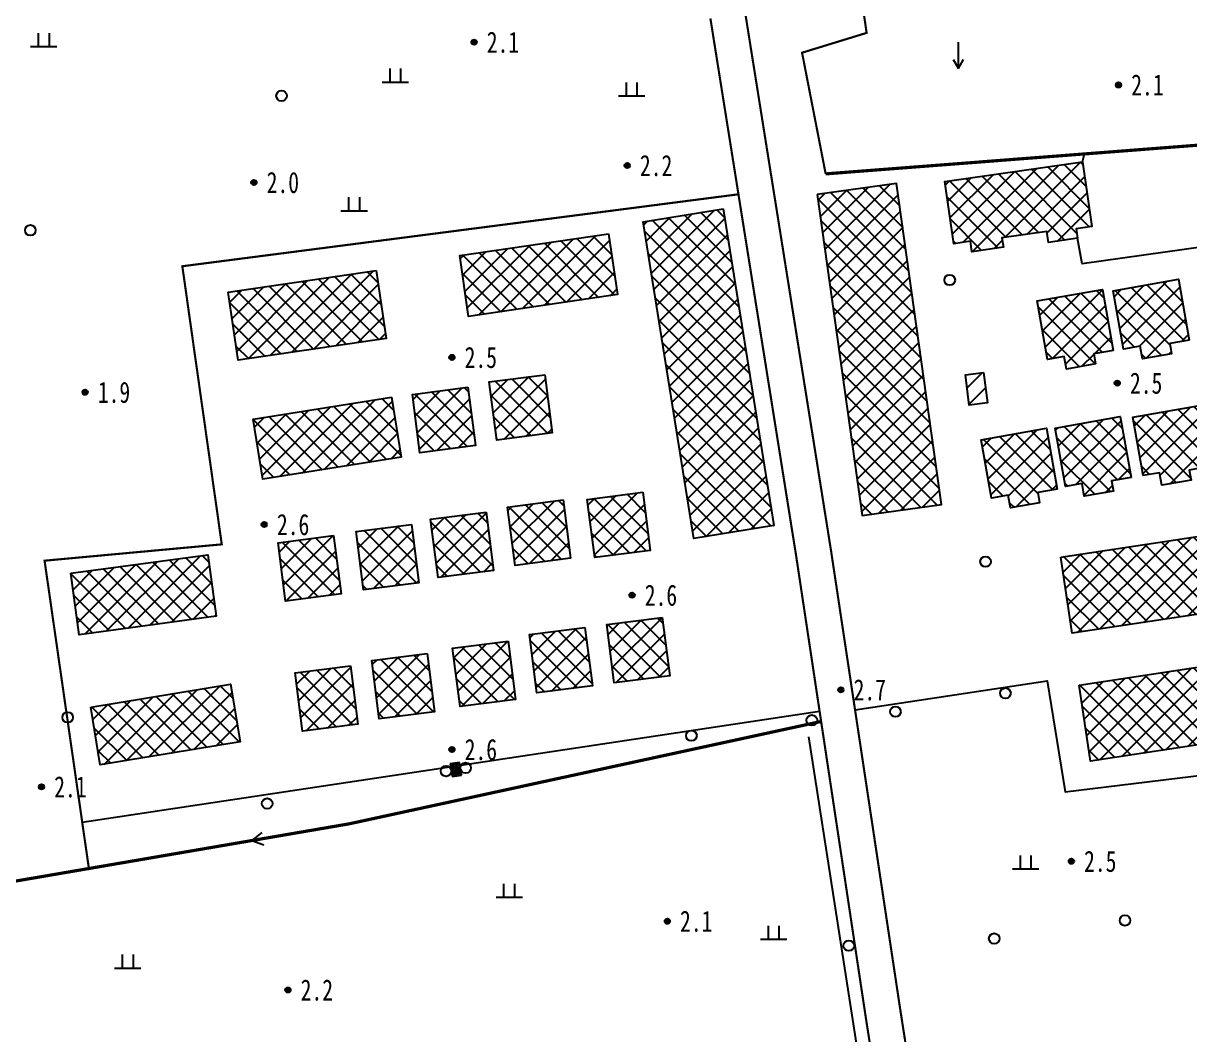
# Model space of a CAD drawing. Header units: metres. Extents: x 494039 to 619385, y 3351420 to 3402703.
# Drawn here: x 585616.9 to 585837.4, y 3394806.7 to 3394997.9 of the extents above; entities that cross this region are included whole.
import ezdxf
from ezdxf.enums import TextEntityAlignment as Align

# ---------------------------------------------------------------- set-up
doc = ezdxf.new("R2010")
doc.units = ezdxf.units.M
doc.linetypes.add('9376', pattern=[0])
doc.linetypes.add('9610', pattern=[0])
for name, color, linetype in [('220200', 130, 'Continuous'), ('261301', 141, 'Continuous'), ('310300', 8, 'Continuous'), ('310500', 8, 'Continuous'), ('420500', 8, 'Continuous'), ('510301', 8, 'Continuous'), ('510402', 8, 'Continuous'), ('720100', 8, 'Continuous'), ('810100', 8, '9610'), ('810200', 8, 'Continuous'), ('810301', 8, 'Continuous'), ('810302', 8, 'Continuous'), ('810510', 8, 'Continuous')]:
    doc.layers.add(name, color=color, linetype=linetype)
pattern_1 = [(45, (0, 0), (-1.767766953, 1.767766953), []), (135, (0, 0), (-1.767766953, -1.767766953), [])]

# ---------------------------------------------------------------- blocks, each defined once
blk = doc.blocks.new('gc170')
at = {"linetype": 'Continuous'}
blk.add_circle((0, 0), 0.5, dxfattribs=at)
blk = doc.blocks.new('gu')
at = {"flags": 128}
for points in [[(3.75, 0), (-3.75, 0)], [(2.71, -0.6), (3.75, 0), (3.75, 0), (2.71, 0.6)]]:
    blk.add_lwpolyline(points, dxfattribs=at)
blk = doc.blocks.new('p_point')
for radius in [0.25, 0.2, 0.15, 0.1, 0.05]:
    blk.add_circle((0, 0), radius)
blk.add_point((0, 0))
blk = doc.blocks.new('gc120')
for p, q in [((0, 0), (0, 2.5)), ((-0.5, 0.87), (0, 0)), ((0, 0), (0.5, 0.87))]:
    blk.add_line(p, q)
blk = doc.blocks.new('vm')
at = {"linetype": 'Continuous'}
for p, q in [((-0.5, 0), (-0.5, 1.3)), ((0.5, 1.3), (0.5, 0)), ((1.25, 0), (-1.25, 0))]:
    blk.add_line(p, q, dxfattribs=at)
blk = doc.blocks.new('1-3&1-4')
at = {"layer": '310300', "linetype": 'Continuous'}
h = blk.add_hatch(dxfattribs=at)
h.set_pattern_fill('ANSI31', color=8, scale=20, style=0)
h.set_pattern_definition([(45, (0, 0), (-1.767766953, 1.767766953), [])])
h.paths.add_polyline_path([(585798.4582, 3394931.9126), (585799.1925, 3394926.208), (585795.7386, 3394925.7635), (585795.0044, 3394931.468)])
at = {"layer": '310500', "linetype": 'Continuous'}
h = blk.add_hatch(dxfattribs=at)
h.set_pattern_fill('ANSI37', color=8, scale=20, style=0)
h.set_pattern_definition(pattern_1)
h.paths.add_polyline_path([(585817.1745, 3394971.7405), (585818.9229, 3394959.5211), (585815.9444, 3394959.0949), (585816.1999, 3394957.3097), (585810.7313, 3394956.5273), (585810.4337, 3394958.6072), (585801.9258, 3394957.3898), (585802.1809, 3394955.6069), (585796.2403, 3394954.7569), (585795.9587, 3394956.7249), (585792.7934, 3394956.272), (585791.1136, 3394968.0116)])
h = blk.add_hatch(dxfattribs=at)
h.set_pattern_fill('ANSI37', color=8, scale=20, style=0)
h.set_pattern_definition(pattern_1)
h.paths.add_polyline_path([(585767.0006, 3394965.5757), (585775.4811, 3394904.8679), (585790.4869, 3394906.9641), (585782.0064, 3394967.672)])
h = blk.add_hatch(dxfattribs=at)
h.set_pattern_fill('ANSI37', color=8, scale=20, style=0)
h.set_pattern_definition(pattern_1)
h.paths.add_polyline_path([(585749.2387, 3394962.8443), (585758.7867, 3394902.9596), (585743.659, 3394900.5476), (585734.111, 3394960.4323)])
h = blk.add_hatch(dxfattribs=at)
h.set_pattern_fill('ANSI37', color=8, scale=20, style=0)
h.set_pattern_definition(pattern_1)
h.paths.add_polyline_path([(585727.5481, 3394958.1419), (585729.2345, 3394946.6418), (585701.0827, 3394942.5134), (585699.3963, 3394954.0135)])
h = blk.add_hatch(dxfattribs=at)
h.set_pattern_fill('ANSI37', color=8, scale=20, style=0)
h.set_pattern_definition(pattern_1)
h.paths.add_polyline_path([(585683.6105, 3394951.2281), (585685.5007, 3394938.3709), (585657.4878, 3394934.2526), (585655.5976, 3394947.1098)])
h = blk.add_hatch(dxfattribs=at)
h.set_pattern_fill('ANSI37', color=8, scale=20, style=0)
h.set_pattern_definition(pattern_1)
h.paths.add_polyline_path([(585837.3065, 3394938.0311), (585833.6363, 3394937.3846), (585833.9736, 3394935.4693), (585828.4616, 3394934.4984), (585828.0419, 3394936.8809), (585824.895, 3394936.3266), (585822.9496, 3394947.3714), (585835.2787, 3394949.5431)])
h = blk.add_hatch(dxfattribs=at)
h.set_pattern_fill('ANSI37', color=8, scale=20, style=0)
h.set_pattern_definition(pattern_1)
h.paths.add_polyline_path([(585822.9575, 3394936.1049), (585819.2872, 3394935.4585), (585819.6246, 3394933.5432), (585814.1126, 3394932.5723), (585813.6929, 3394934.9548), (585810.546, 3394934.4005), (585808.6006, 3394945.4453), (585820.9297, 3394947.617)])
h = blk.add_hatch(dxfattribs=at)
h.set_pattern_fill('ANSI37', color=8, scale=20, style=0)
h.set_pattern_definition(pattern_1)
h.paths.add_polyline_path([(585715.4778, 3394931.5062), (585716.8906, 3394920.4803), (585706.4128, 3394919.1378), (585705.0001, 3394930.1637)])
h = blk.add_hatch(dxfattribs=at)
h.set_pattern_fill('ANSI37', color=8, scale=20, style=0)
h.set_pattern_definition(pattern_1)
h.paths.add_polyline_path([(585700.9512, 3394929.1158), (585702.3639, 3394918.0899), (585691.8862, 3394916.7475), (585690.4735, 3394927.7733)])
h = blk.add_hatch(dxfattribs=at)
h.set_pattern_fill('ANSI37', color=8, scale=20, style=0)
h.set_pattern_definition(pattern_1)
h.paths.add_polyline_path([(585686.4912, 3394927.2835), (585688.3105, 3394915.9018), (585662.1847, 3394911.7258), (585660.3654, 3394923.1074)])
h = blk.add_hatch(dxfattribs=at)
h.set_pattern_fill('ANSI37', color=8, scale=20, style=0)
h.set_pattern_definition(pattern_1)
h.paths.add_polyline_path([(585840.9981, 3394914.1222), (585837.3279, 3394913.4757), (585837.6652, 3394911.5604), (585832.1532, 3394910.5895), (585831.7335, 3394912.972), (585828.5866, 3394912.4177), (585826.6412, 3394923.4625), (585838.9703, 3394925.6342)])
h = blk.add_hatch(dxfattribs=at)
h.set_pattern_fill('ANSI37', color=8, scale=20, style=0)
h.set_pattern_definition(pattern_1)
h.paths.add_polyline_path([(585826.3244, 3394912.0704), (585822.6542, 3394911.4239), (585822.9915, 3394909.5086), (585817.4795, 3394908.5377), (585817.0598, 3394910.9202), (585813.9129, 3394910.3659), (585811.9675, 3394921.4107), (585824.2966, 3394923.5824)])
h = blk.add_hatch(dxfattribs=at)
h.set_pattern_fill('ANSI37', color=8, scale=20, style=0)
h.set_pattern_definition(pattern_1)
h.paths.add_polyline_path([(585812.377, 3394909.8621), (585808.7068, 3394909.2156), (585809.0441, 3394907.3003), (585803.5321, 3394906.3295), (585803.1124, 3394908.7119), (585799.9655, 3394908.1576), (585798.0201, 3394919.2025), (585810.3492, 3394921.3741)])
h = blk.add_hatch(dxfattribs=at)
h.set_pattern_fill('ANSI37', color=8, scale=20, style=0)
h.set_pattern_definition(pattern_1)
h.paths.add_polyline_path([(585718.9401, 3394907.81), (585720.3528, 3394896.7841), (585709.8751, 3394895.4416), (585708.4624, 3394906.4675)])
h = blk.add_hatch(dxfattribs=at)
h.set_pattern_fill('ANSI37', color=8, scale=20, style=0)
h.set_pattern_definition(pattern_1)
h.paths.add_polyline_path([(585734.0014, 3394909.2743), (585735.4141, 3394898.2484), (585724.9364, 3394896.9059), (585723.5237, 3394907.9318)])
h = blk.add_hatch(dxfattribs=at)
h.set_pattern_fill('ANSI37', color=8, scale=20, style=0)
h.set_pattern_definition(pattern_1)
h.paths.add_polyline_path([(585813.0446, 3394897.0163), (585893.0872, 3394909.0998), (585895.2617, 3394894.6955), (585815.2191, 3394882.612)])
h = blk.add_hatch(dxfattribs=at)
h.set_pattern_fill('ANSI37', color=8, scale=20, style=0)
h.set_pattern_definition(pattern_1)
h.paths.add_polyline_path([(585704.3817, 3394905.5028), (585705.7944, 3394894.4769), (585695.3167, 3394893.1344), (585693.904, 3394904.1603)])
h = blk.add_hatch(dxfattribs=at)
h.set_pattern_fill('ANSI37', color=8, scale=20, style=0)
h.set_pattern_definition(pattern_1)
h.paths.add_polyline_path([(585690.2802, 3394903.1985), (585691.6929, 3394892.1726), (585681.2152, 3394890.8301), (585679.8025, 3394901.856)])
h = blk.add_hatch(dxfattribs=at)
h.set_pattern_fill('ANSI37', color=8, scale=20, style=0)
h.set_pattern_definition(pattern_1)
h.paths.add_polyline_path([(585675.56, 3394901.0783), (585676.9727, 3394890.0525), (585666.495, 3394888.71), (585665.0823, 3394899.7359)])
h = blk.add_hatch(dxfattribs=at)
h.set_pattern_fill('ANSI37', color=8, scale=20, style=0)
h.set_pattern_definition(pattern_1)
h.paths.add_polyline_path([(585625.8809, 3394893.958), (585651.8099, 3394897.4667), (585653.3825, 3394885.8458), (585627.4535, 3394882.337)])
h = blk.add_hatch(dxfattribs=at)
h.set_pattern_fill('ANSI37', color=8, scale=20, style=0)
h.set_pattern_definition(pattern_1)
h.paths.add_polyline_path([(585737.6895, 3394885.6025), (585739.1023, 3394874.5766), (585728.6245, 3394873.2342), (585727.2118, 3394884.26)])
h = blk.add_hatch(dxfattribs=at)
h.set_pattern_fill('ANSI37', color=8, scale=20, style=0)
h.set_pattern_definition(pattern_1)
h.paths.add_polyline_path([(585723.0753, 3394883.693), (585724.488, 3394872.6672), (585714.0103, 3394871.3247), (585712.5976, 3394882.3506)])
h = blk.add_hatch(dxfattribs=at)
h.set_pattern_fill('ANSI37', color=8, scale=20, style=0)
h.set_pattern_definition(pattern_1)
h.paths.add_polyline_path([(585816.4971, 3394872.7739), (585896.1155, 3394884.8804), (585898.3011, 3394870.5071), (585818.6827, 3394858.4005)])
h = blk.add_hatch(dxfattribs=at)
h.set_pattern_fill('ANSI37', color=8, scale=20, style=0)
h.set_pattern_definition(pattern_1)
h.paths.add_polyline_path([(585708.5334, 3394881.1255), (585709.9461, 3394870.0996), (585699.4684, 3394868.7572), (585698.0557, 3394879.783)])
h = blk.add_hatch(dxfattribs=at)
h.set_pattern_fill('ANSI37', color=8, scale=20, style=0)
h.set_pattern_definition(pattern_1)
h.paths.add_polyline_path([(585693.2364, 3394878.8005), (585694.6491, 3394867.7746), (585684.1714, 3394866.4322), (585682.7587, 3394877.458)])
h = blk.add_hatch(dxfattribs=at)
h.set_pattern_fill('ANSI37', color=8, scale=20, style=0)
h.set_pattern_definition(pattern_1)
h.paths.add_polyline_path([(585678.7457, 3394876.4537), (585680.1585, 3394865.4278), (585669.6807, 3394864.0854), (585668.268, 3394875.1112)])
h = blk.add_hatch(dxfattribs=at)
h.set_pattern_fill('ANSI37', color=8, scale=20, style=0)
h.set_pattern_definition(pattern_1)
h.paths.add_polyline_path([(585629.6507, 3394868.6087), (585656.0985, 3394872.9939), (585657.9066, 3394862.0884), (585631.4588, 3394857.7033)])
at = {"layer": '220200', "color": 141, "linetype": 'Continuous', "const_width": 0.6, "flags": 128}
blk.add_lwpolyline([(585768.5936, 3394969.4766), (585852.6967, 3394975.9619), (585956.8934, 3394984.1761), (586012.7897, 3394989.0273), (586011.8933, 3394996.9311)], dxfattribs=at)
at = {"layer": '220200', "color": 141, "linetype": 'Continuous', "const_width": 0.6, "elevation": 2.7575, "flags": 128}
blk.add_lwpolyline([(585577.8958, 3394829.3008), (585678.471, 3394846.5673), (585767.7338, 3394865.9311)], dxfattribs=at)
at = {"layer": '310300', "color": 8, "linetype": 'Continuous', "elevation": 4.4708, "flags": 128}
blk.add_lwpolyline([(585798.4582, 3394931.9126), (585799.1925, 3394926.208), (585795.7386, 3394925.7635), (585795.0044, 3394931.468)], close=True, dxfattribs=at)
at = {"layer": '310500', "color": 8, "linetype": 'Continuous', "flags": 128}
for points, elevation in [([(585817.1745, 3394971.7405), (585818.9229, 3394959.5211), (585815.9444, 3394959.0949), (585816.1999, 3394957.3097), (585810.7313, 3394956.5273), (585810.4337, 3394958.6072), (585801.9258, 3394957.3898), (585802.1809, 3394955.6069), (585796.2403, 3394954.7569), (585795.9587, 3394956.7249), (585792.7934, 3394956.272), (585791.1136, 3394968.0116)], 13.6685), ([(585767.0006, 3394965.5757), (585775.4811, 3394904.8679), (585790.4869, 3394906.9641), (585782.0064, 3394967.672)], 14.1147), ([(585749.2387, 3394962.8443), (585758.7867, 3394902.9596), (585743.659, 3394900.5476), (585734.111, 3394960.4323)], 14.1147), ([(585727.5481, 3394958.1419), (585729.2345, 3394946.6418), (585701.0827, 3394942.5134), (585699.3963, 3394954.0135)], 12.2704), ([(585837.3065, 3394938.0311), (585833.6363, 3394937.3846), (585833.9736, 3394935.4693), (585828.4616, 3394934.4984), (585828.0419, 3394936.8809), (585824.895, 3394936.3266), (585822.9496, 3394947.3714), (585835.2787, 3394949.5431)], 13.701), ([(585822.9575, 3394936.1049), (585819.2872, 3394935.4585), (585819.6246, 3394933.5432), (585814.1126, 3394932.5723), (585813.6929, 3394934.9548), (585810.546, 3394934.4005), (585808.6006, 3394945.4453), (585820.9297, 3394947.617)], 13.701), ([(585715.4778, 3394931.5062), (585716.8906, 3394920.4803), (585706.4128, 3394919.1378), (585705.0001, 3394930.1637)], 12.2704), ([(585700.9512, 3394929.1158), (585702.3639, 3394918.0899), (585691.8862, 3394916.7475), (585690.4735, 3394927.7733)], 12.2704), ([(585686.4912, 3394927.2835), (585688.3105, 3394915.9018), (585662.1847, 3394911.7258), (585660.3654, 3394923.1074)], 12.2704), ([(585840.9981, 3394914.1222), (585837.3279, 3394913.4757), (585837.6652, 3394911.5604), (585832.1532, 3394910.5895), (585831.7335, 3394912.972), (585828.5866, 3394912.4177), (585826.6412, 3394923.4625), (585838.9703, 3394925.6342)], 13.701), ([(585826.3244, 3394912.0704), (585822.6542, 3394911.4239), (585822.9915, 3394909.5086), (585817.4795, 3394908.5377), (585817.0598, 3394910.9202), (585813.9129, 3394910.3659), (585811.9675, 3394921.4107), (585824.2966, 3394923.5824)], 13.701), ([(585812.377, 3394909.8621), (585808.7068, 3394909.2156), (585809.0441, 3394907.3003), (585803.5321, 3394906.3295), (585803.1124, 3394908.7119), (585799.9655, 3394908.1576), (585798.0201, 3394919.2025), (585810.3492, 3394921.3741)], 13.701), ([(585718.9401, 3394907.81), (585720.3528, 3394896.7841), (585709.8751, 3394895.4416), (585708.4624, 3394906.4675)], 12.2704), ([(585734.0014, 3394909.2743), (585735.4141, 3394898.2484), (585724.9364, 3394896.9059), (585723.5237, 3394907.9318)], 12.2704), ([(585813.0446, 3394897.0163), (585893.0872, 3394909.0998), (585895.2617, 3394894.6955), (585815.2191, 3394882.612)], 13.2793), ([(585704.3817, 3394905.5028), (585705.7944, 3394894.4769), (585695.3167, 3394893.1344), (585693.904, 3394904.1603)], 12.2704), ([(585690.2802, 3394903.1985), (585691.6929, 3394892.1726), (585681.2152, 3394890.8301), (585679.8025, 3394901.856)], 12.2704), ([(585675.56, 3394901.0783), (585676.9727, 3394890.0525), (585666.495, 3394888.71), (585665.0823, 3394899.7359)], 12.2704), ([(585625.8809, 3394893.958), (585651.8099, 3394897.4667), (585653.3825, 3394885.8458), (585627.4535, 3394882.337)], 10.783), ([(585737.6895, 3394885.6025), (585739.1023, 3394874.5766), (585728.6245, 3394873.2342), (585727.2118, 3394884.26)], 11.8242), ([(585723.0753, 3394883.693), (585724.488, 3394872.6672), (585714.0103, 3394871.3247), (585712.5976, 3394882.3506)], 11.8242), ([(585816.4971, 3394872.7739), (585896.1155, 3394884.8804), (585898.3011, 3394870.5071), (585818.6827, 3394858.4005)], 13.2793), ([(585708.5334, 3394881.1255), (585709.9461, 3394870.0996), (585699.4684, 3394868.7572), (585698.0557, 3394879.783)], 12.2704), ([(585693.2364, 3394878.8005), (585694.6491, 3394867.7746), (585684.1714, 3394866.4322), (585682.7587, 3394877.458)], 12.2704), ([(585678.7457, 3394876.4537), (585680.1585, 3394865.4278), (585669.6807, 3394864.0854), (585668.268, 3394875.1112)], 12.2704), ([(585629.6507, 3394868.6087), (585656.0985, 3394872.9939), (585657.9066, 3394862.0884), (585631.4588, 3394857.7033)], 10.783)]:
    blk.add_lwpolyline(points, close=True, dxfattribs=dict(at, elevation=elevation))
blk.add_lwpolyline([(585683.6105, 3394951.2281), (585685.5007, 3394938.3709), (585657.4878, 3394934.2526), (585655.5976, 3394947.1098)], close=True, dxfattribs=at)
at = {"layer": '420500', "color": 8, "linetype": 'Continuous', "const_width": 0.4, "flags": 128}
for points in [[(585746.7998, 3394998.8582), (585763.0131, 3394897.2291), (585776.176, 3394809.9597), (585781.1382, 3394778.233)], [(585753.3835, 3394999.9085), (585769.6013, 3394898.2515), (585782.7657, 3394810.972), (585790.4488, 3394761.849), (585801.9454, 3394685.0258), (585812.2147, 3394617.5801), (585818.5898, 3394576.2739)]]:
    blk.add_lwpolyline(points, dxfattribs=at)
at = {"layer": '510402', "color": 8, "linetype": 'Continuous'}
for p, q in [((585699.345, 3394858.1754), (585697.6083, 3394857.891)), ((585697.6083, 3394857.891), (585697.9962, 3394855.5225)), ((585699.7329, 3394855.8069), (585699.345, 3394858.1754)), ((585697.9962, 3394855.5225), (585699.7329, 3394855.8069))]:
    blk.add_line(p, q, dxfattribs=at)
at = {"layer": '510402', "color": 8, "linetype": 'Continuous', "const_width": 2.4, "flags": 128}
blk.add_lwpolyline([(585699.6575, 3394857.0106), (585697.6837, 3394856.6873)], dxfattribs=at)
at = {"layer": '810100', "color": 8, "linetype": '9610', "elevation": 3.3896, "flags": 128}
for points in [[(585817.1745, 3394971.7405), (585817.5126, 3394973.2488)], [(585925.6023, 3394967.7324), (585817.0883, 3394952.4898), (585816.1999, 3394957.3097)], [(585774.1452, 3394868.1255), (585810.4624, 3394873.6394), (585813.8769, 3394852.6206), (585874.3001, 3394860.011), (585875.3267, 3394841.1341), (585857.6858, 3394837.6793), (585857.4762, 3394831.8079)], [(585628.0365, 3394846.8816), (585767.4372, 3394867.8971)]]:
    blk.add_lwpolyline(points, dxfattribs=at)
at = {"layer": '810200', "color": 8, "linetype": 'Continuous', "const_width": 0.4, "flags": 128}
for points, elevation in [([(585768.5936, 3394969.4766), (585764.1297, 3394992.3892), (585776.3322, 3394996.1341), (585772.9669, 3395019.2721)], 3.6908), ([(585752.1033, 3394965.6142), (585646.9625, 3394952.0087), (585654.4182, 3394899.4202), (585620.9185, 3394896.3332), (585629.2969, 3394838.1252)], 3.1851)]:
    blk.add_lwpolyline(points, dxfattribs=dict(at, elevation=elevation))
at = {"layer": '810510', "color": 8, "linetype": '9376', "elevation": 4.783, "flags": 128}
blk.add_lwpolyline([(585777.9921, 3394782.033), (585765.4018, 3394863.0266)], dxfattribs=at)
at = {"layer": '261301', "color": 141, "linetype": 'Continuous', "xscale": 2, "yscale": 2, "rotation": 189.7407034355234}
blk.add_blockref('gu', (585667.5117, 3394844.6859, 3.5718), dxfattribs=at)
at = {"layer": '510301', "color": 8, "linetype": 'Continuous', "xscale": 2, "yscale": 2}
for p in [(585665.7221, 3394984.2321, 2.6013), (585618.2314, 3394958.8097, 2.6013), (585792.0432, 3394949.402, 3.8576), (585798.8182, 3394896.1505, 3.9691), (585802.5716, 3394871.2734, 2.7578), (585781.7831, 3394867.7763, 2.7578), (585625.2792, 3394866.7121, 2.7429), (585765.9803, 3394866.1558, 2.7578), (585743.2029, 3394863.2508, 2.7578), (585662.9968, 3394850.4079, 2.8321), (585825.1802, 3394828.3034, 2.7578), (585772.9701, 3394823.5323, 5.3219), (585800.4668, 3394824.8791, 3.8579)]:
    blk.add_blockref('gc170', p, dxfattribs=at)
at = {"layer": '510402', "color": 8, "linetype": 'Continuous', "xscale": 2, "yscale": 2}
for p in [(585696.8154, 3394856.5451), (585700.5258, 3394857.1528)]:
    blk.add_blockref('gc170', p, dxfattribs=at)
at = {"layer": '720100', "color": 8, "linetype": 'Continuous', "xscale": 2, "yscale": 2, "zscale": 2}
for p in [(585702.1193, 3394994.3771, 2.0774), (585823.9572, 3394986.2995, 2.106), (585731.0709, 3394971.0528, 2.1596), (585660.5057, 3394967.857, 1.9835), (585697.9325, 3394934.7728, 2.5141), (585823.7179, 3394929.9081, 2.5251), (585628.5816, 3394928.1805, 1.9199), (585662.445, 3394903.1695, 2.5894), (585731.9904, 3394889.8018, 2.573), (585771.4701, 3394871.9163, 2.7181), (585697.9406, 3394860.6332, 2.5575), (585620.3375, 3394853.5709, 2.1161), (585815.0433, 3394839.4928, 2.5124), (585738.6576, 3394828.1553, 2.0669), (585666.9324, 3394815.1572, 2.1929)]:
    blk.add_blockref('p_point', p, dxfattribs=at)
at = {"layer": '810301', "color": 8, "linetype": 'Continuous', "xscale": 2, "yscale": 2}
blk.add_blockref('gc120', (585793.6804, 3394989.393, 1.9149), dxfattribs=at)
at = {"layer": '810302', "color": 8, "linetype": 'Continuous', "xscale": 2, "yscale": 2}
for p in [(585620.759, 3394993.4788, 2.3659), (585687.2309, 3394986.7833, 2.3659), (585731.9182, 3394984.1786, 2.3659), (585679.4502, 3394962.4461, 2.3659), (585806.4072, 3394838.002, 1.9149), (585708.7714, 3394832.6444, 2.3659), (585758.7596, 3394824.7014, 2.3659), (585636.6401, 3394819.249, 2.3659)]:
    blk.add_blockref('vm', p, dxfattribs=at)
at = {"layer": '720100', "color": 8, "width": 0.75}
for s, p in [('2.1', (585704.5193, 3394994.3771, 2.0774)), ('2.1', (585826.3572, 3394986.2995, 2.106)), ('2.2', (585733.4709, 3394971.0528, 2.1596)), ('2.0', (585662.9057, 3394967.857, 1.9835)), ('2.5', (585700.3325, 3394934.7728, 2.5141)), ('2.5', (585826.1179, 3394929.9081, 2.5251)), ('1.9', (585630.9816, 3394928.1805, 1.9199)), ('2.6', (585664.845, 3394903.1695, 2.5894)), ('2.6', (585734.3904, 3394889.8018, 2.573)), ('2.7', (585773.8701, 3394871.9163, 2.7181)), ('2.6', (585700.3406, 3394860.6332, 2.5575)), ('2.1', (585622.7375, 3394853.5709, 2.1161)), ('2.5', (585817.4433, 3394839.4928, 2.5124)), ('2.1', (585741.0576, 3394828.1553, 2.0669)), ('2.2', (585669.3324, 3394815.1572, 2.1929))]:
    blk.add_text(s, height=4, dxfattribs=at).set_placement(p, align=Align.MIDDLE_LEFT)

msp = doc.modelspace()

# ---------------------------------------------------------------- block references
msp.add_blockref('1-3&1-4', (0, 0))

doc.saveas('drawing.dxf')
